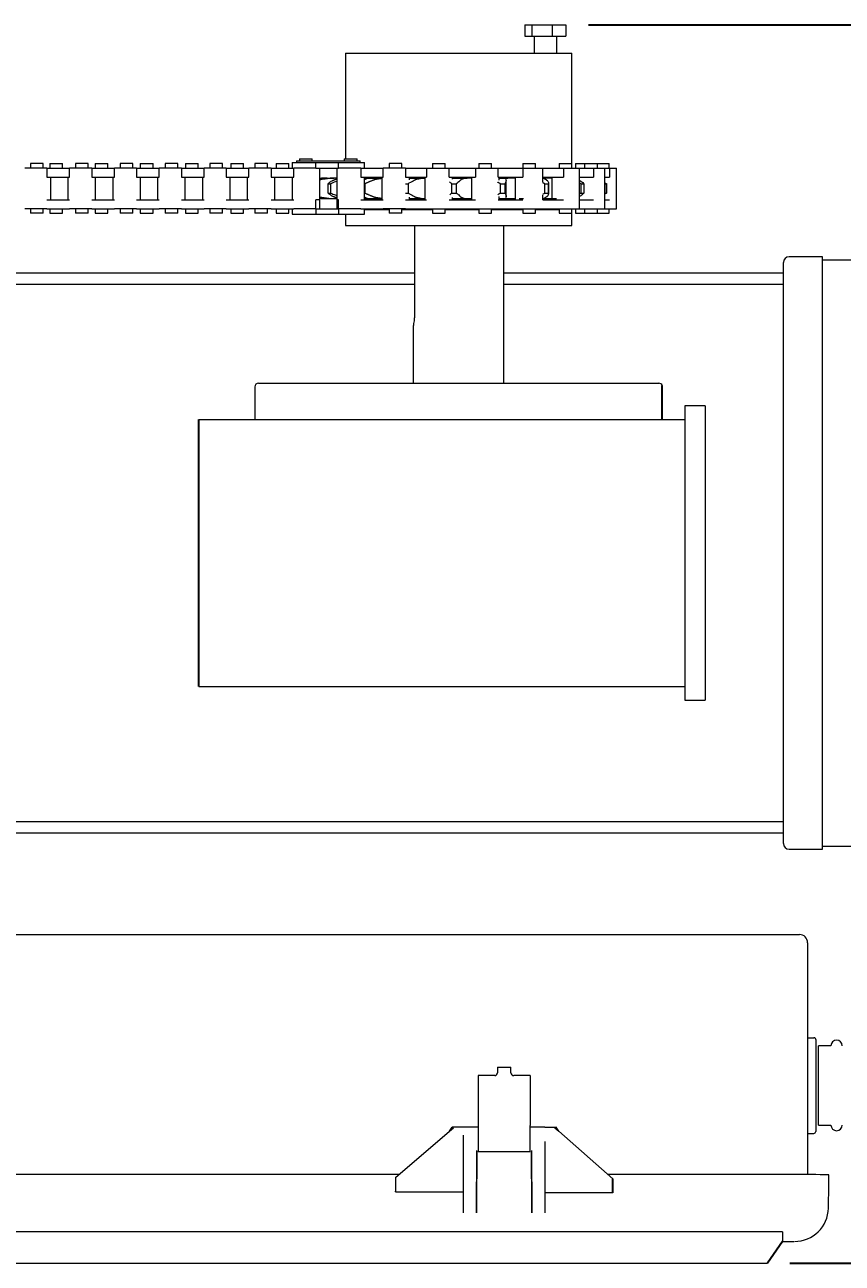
# Model space of a CAD drawing. Header units: inches. Extents: x 0.8 to 33.3, y 1.3 to 20.5.
# Drawn here: x 27.549 to 29.807, y 7.781 to 11.2 of the extents above; entities that cross this region are included whole.
import ezdxf

# ---------------------------------------------------------------- set-up
doc = ezdxf.new("R2010")
doc.units = ezdxf.units.IN
doc.header["$MEASUREMENT"] = 0
doc.header["$PDSIZE"] = -1
doc.layers.add('DIM', color=1, linetype='Continuous')
doc.styles.add('SLDTEXTSTYLE0', font='ARIAL.TTF', dxfattribs={"width": 0.7})
doc.dimstyles.new('SLDDIMSTYLE0', dxfattribs={"dimtxt": 0.15, "dimasz": 0.15, "dimexe": 0, "dimexo": 0.0625, "dimgap": 0.0375, "dimtad": 0, "dimtih": 1, "dimtoh": 1, "dimdec": 3, "dimlfac": 4, "dimrnd": 1e-09, "dimzin": 12, "dimdsep": 46, "dimtxsty": 'SLDTEXTSTYLE0', "dimsah": 1, "dimcen": 0.09, "dimadec": 0, "dimazin": 0, "dimtfac": 1, "dimtdec": 3, "dimtofl": 0, "dimtmove": 0, "dimatfit": 3, "dimfxl": 0, "dimtolj": 1, "dimtzin": 12, "dimarcsym": 0})

# ---------------------------------------------------------------- blocks, each defined once
blk = doc.blocks.new('*D29')
at = {"color": 0, "linetype": 'ByBlock', "lineweight": -2}
for p, q in [((29.1066, 11.1998), (33.065, 11.1998)), ((33.065, 11.0498), (33.065, 9.6055)), ((33.065, 7.9311), (33.065, 9.3753)), ((29.6629, 7.7811), (33.065, 7.7811))]:
    blk.add_line(p, q, dxfattribs=at)
at = {"color": 0, "linetype": 'ByBlock'}
for points in [[(33.065, 11.1998), (33.04, 11.0498), (33.09, 11.0498)], [(33.065, 7.7811), (33.04, 7.9311), (33.09, 7.9311)]]:
    blk.add_solid(points, dxfattribs=at)
at = {"layer": 'DEFPOINTS', "color": 0, "linetype": 'ByBlock'}
for p in [(29.0441, 11.1998), (29.6004, 7.7811)]:
    blk.add_point(p, dxfattribs=at)
at = {"color": 0, "linetype": 'ByBlock', "insert": (33.065, 9.4904), "char_height": 0.15, "attachment_point": 5, "style": 'SLDTEXTSTYLE0'}
blk.add_mtext('13 11/16', dxfattribs=at)

msp = doc.modelspace()

# ---------------------------------------------------------------- linework, layer by layer
at = {"color": 7, "linetype": 'Continuous', "lineweight": 15}
for p, q in [((28.930688, 11.199759), (28.930688, 11.168509)), ((28.930688, 11.199759), (28.949588, 11.199759)), ((28.949588, 11.199759), (28.949588, 11.168509)), ((28.949588, 11.199759), (29.006282, 11.199759)), ((29.006282, 11.199759), (29.006282, 11.168509)), ((29.006282, 11.199759), (29.044078, 11.199759)), ((29.044078, 11.199759), (29.044078, 11.168509)), ((28.930688, 11.168509), (28.949588, 11.168509)), ((28.949588, 11.168509), (29.006282, 11.168509)), ((29.006282, 11.168509), (29.044078, 11.168509)), ((28.434978, 11.121009), (29.059978, 11.121009)), ((27.610382, 10.804322), (27.549101, 10.804322)), ((27.600448, 10.816822), (27.565198, 10.816822)), ((27.610382, 10.804322), (27.610382, 10.779322)), ((27.610382, 10.804322), (27.672922, 10.804322)), ((27.618515, 10.816822), (27.634737, 10.816822)), ((27.634737, 10.816822), (27.653765, 10.816822)), ((27.672922, 10.779322), (27.672922, 10.804322)), ((27.734204, 10.804322), (27.672922, 10.804322)), ((27.72427, 10.816822), (27.68902, 10.816822)), ((27.734204, 10.804322), (27.734204, 10.779322)), ((27.734204, 10.804322), (27.796744, 10.804322)), ((27.743485, 10.816822), (27.759706, 10.816822)), ((27.759706, 10.816822), (27.778735, 10.816822)), ((27.796744, 10.779322), (27.796744, 10.804322)), ((27.858026, 10.804322), (27.796744, 10.804322)), ((27.848092, 10.816822), (27.812842, 10.816822)), ((27.858026, 10.804322), (27.858026, 10.779322)), ((27.858026, 10.804322), (27.920566, 10.804322)), ((27.868455, 10.816822), (27.884676, 10.816822)), ((27.884676, 10.816822), (27.903704, 10.816822)), ((27.920566, 10.779322), (27.920566, 10.804322)), ((27.981848, 10.804322), (27.920566, 10.804322)), ((27.971914, 10.816822), (27.936664, 10.816822)), ((27.981848, 10.804322), (27.981848, 10.779322)), ((27.981848, 10.804322), (28.044388, 10.804322)), ((27.993424, 10.816822), (28.009646, 10.816822)), ((28.009646, 10.816822), (28.028674, 10.816822)), ((28.044388, 10.779322), (28.044388, 10.804322)), ((28.10567, 10.804322), (28.044388, 10.804322)), ((28.095736, 10.816822), (28.060486, 10.816822)), ((28.10567, 10.804322), (28.10567, 10.779322)), ((28.10567, 10.804322), (28.16821, 10.804322)), ((28.118394, 10.816822), (28.134615, 10.816822)), ((28.134615, 10.816822), (28.153644, 10.816822)), ((28.16821, 10.779322), (28.16821, 10.804322)), ((28.229492, 10.804322), (28.16821, 10.804322)), ((28.219558, 10.816822), (28.184308, 10.816822)), ((28.229492, 10.804322), (28.229492, 10.779322)), ((28.229492, 10.804322), (28.292032, 10.804322)), ((28.243364, 10.816822), (28.259585, 10.816822)), ((28.259585, 10.816822), (28.278614, 10.816822)), ((28.287505, 10.819322), (28.350245, 10.819322)), ((28.292032, 10.779322), (28.292032, 10.804322)), ((28.353314, 10.804322), (28.292032, 10.804322)), ((28.300005, 10.824322), (28.322228, 10.824322)), ((28.30813, 10.829322), (28.323341, 10.829322)), ((28.322228, 10.824322), (28.44605, 10.824322)), ((28.323341, 10.829322), (28.34338, 10.829322)), ((28.350245, 10.819322), (28.418032, 10.819322)), ((28.353314, 10.804322), (28.353314, 10.819322)), ((28.353314, 10.804322), (28.415854, 10.804322)), ((28.415854, 10.804322), (28.415854, 10.819322)), ((28.477136, 10.804322), (28.415854, 10.804322)), ((28.418032, 10.819322), (28.487826, 10.819322)), ((28.431952, 10.829322), (28.447162, 10.829322)), ((28.44605, 10.824322), (28.475326, 10.824322)), ((28.447162, 10.829322), (28.467202, 10.829322)), ((28.477136, 10.804322), (28.477136, 10.779322)), ((28.477136, 10.804322), (28.539676, 10.804322)), ((28.539676, 10.779322), (28.539676, 10.804322)), ((28.600958, 10.804322), (28.539676, 10.804322)), ((28.591023, 10.816822), (28.555773, 10.816822)), ((28.600958, 10.804322), (28.600958, 10.779322)), ((28.600958, 10.804322), (28.658968, 10.804322)), ((28.658968, 10.804322), (28.658968, 10.779322)), ((28.658968, 10.804322), (28.721241, 10.804322)), ((28.675066, 10.816822), (28.691287, 10.816822)), ((28.691287, 10.816822), (28.710316, 10.816822)), ((28.721241, 10.779322), (28.721241, 10.804322)), ((28.721241, 10.804322), (28.793954, 10.804322)), ((28.793954, 10.804322), (28.793954, 10.779322)), ((28.793954, 10.804322), (28.8564, 10.804322)), ((28.803623, 10.816822), (28.825491, 10.816822)), ((28.825491, 10.816822), (28.838873, 10.816822)), ((28.8564, 10.779322), (28.8564, 10.804322)), ((28.8564, 10.804322), (28.924799, 10.804322)), ((28.924555, 10.816822), (28.951632, 10.816822)), ((28.924799, 10.804322), (28.924799, 10.779322)), ((28.924799, 10.804322), (28.9803, 10.804322)), ((28.951632, 10.816822), (28.959805, 10.816822)), ((28.9803, 10.779322), (28.9803, 10.804322)), ((28.9803, 10.804322), (29.037319, 10.804322)), ((29.025365, 10.816822), (29.056674, 10.816822)), ((29.037319, 10.804322), (29.037319, 10.779322)), ((29.037319, 10.804322), (29.08124, 10.804322)), ((29.056674, 10.816822), (29.060615, 10.816822)), ((29.070443, 10.816822), (29.095632, 10.816822)), ((29.08124, 10.804322), (29.119882, 10.804322)), ((29.095632, 10.816822), (29.129759, 10.816822)), ((29.119882, 10.804322), (29.119882, 10.779322)), ((29.119882, 10.804322), (29.151507, 10.804322)), ((29.129759, 10.816822), (29.130882, 10.816822)), ((29.130882, 10.816822), (29.163334, 10.816822)), ((29.151507, 10.804322), (29.163957, 10.804322)), ((29.163334, 10.816822), (29.163346, 10.816822)), ((29.163957, 10.804322), (29.163957, 10.779322)), ((29.163957, 10.804322), (29.183971, 10.804322)), ((27.610382, 10.779322), (27.672922, 10.779322)), ((27.734204, 10.779322), (27.796744, 10.779322)), ((27.858026, 10.779322), (27.920566, 10.779322)), ((27.981848, 10.779322), (28.044388, 10.779322)), ((28.10567, 10.779322), (28.16821, 10.779322)), ((28.229492, 10.779322), (28.292032, 10.779322)), ((28.377869, 10.776384), (28.378615, 10.776384)), ((28.384683, 10.776384), (28.378615, 10.776384)), ((28.384683, 10.776384), (28.403927, 10.776384)), ((28.411327, 10.776384), (28.403927, 10.776384)), ((28.477136, 10.779322), (28.539676, 10.779322)), ((28.495495, 10.776384), (28.487826, 10.776384)), ((28.495495, 10.776384), (28.535148, 10.776384)), ((28.600958, 10.779322), (28.658968, 10.779322)), ((28.611648, 10.776384), (28.655831, 10.776384)), ((28.721241, 10.779322), (28.793954, 10.779322)), ((28.730941, 10.776384), (28.770965, 10.776384)), ((28.782998, 10.776384), (28.770965, 10.776384)), ((28.8564, 10.779322), (28.924799, 10.779322)), ((28.859497, 10.776384), (28.8838, 10.776384)), ((28.90393, 10.776384), (28.8838, 10.776384)), ((28.9803, 10.779322), (29.037319, 10.779322)), ((28.98043, 10.776384), (28.983291, 10.776384)), ((29.00474, 10.776384), (28.983291, 10.776384)), ((29.08124, 10.779322), (29.119882, 10.779322)), ((29.151507, 10.779322), (29.163957, 10.779322)), ((28.38723, 10.760884), (28.394132, 10.760884)), ((28.38723, 10.735259), (28.38723, 10.760884)), ((28.38723, 10.735259), (28.394132, 10.735259)), ((28.394132, 10.760884), (28.394132, 10.735259)), ((28.488288, 10.760884), (28.488288, 10.735259)), ((28.600778, 10.760884), (28.607814, 10.760884)), ((28.600778, 10.735259), (28.607814, 10.735259)), ((28.607814, 10.760884), (28.607814, 10.735259)), ((28.728778, 10.760884), (28.741012, 10.760884)), ((28.728778, 10.735259), (28.728778, 10.760884)), ((28.728778, 10.735259), (28.741012, 10.735259)), ((28.741012, 10.760884), (28.741012, 10.735259)), ((28.863098, 10.760884), (28.874842, 10.760884)), ((28.863098, 10.735259), (28.863098, 10.760884)), ((28.863098, 10.735259), (28.874842, 10.735259)), ((28.874842, 10.760884), (28.874842, 10.735259)), ((28.986099, 10.760884), (28.996206, 10.760884)), ((28.986099, 10.735259), (28.986099, 10.760884)), ((28.986099, 10.735259), (28.996206, 10.735259)), ((28.996206, 10.760884), (28.996206, 10.735259)), ((29.085743, 10.760884), (29.093222, 10.760884)), ((29.085743, 10.735259), (29.085743, 10.760884)), ((29.085743, 10.735259), (29.093222, 10.735259)), ((29.093222, 10.760884), (29.093222, 10.735259)), ((29.152275, 10.760884), (29.156394, 10.760884)), ((29.152275, 10.735259), (29.152275, 10.760884)), ((29.152275, 10.735259), (29.156394, 10.735259)), ((29.156394, 10.760884), (29.156394, 10.735259)), ((27.610382, 10.716822), (27.672922, 10.716822)), ((27.734204, 10.716822), (27.796744, 10.716822)), ((27.858026, 10.716822), (27.920566, 10.716822)), ((27.981848, 10.716822), (28.044388, 10.716822)), ((28.10567, 10.716822), (28.16821, 10.716822)), ((28.229492, 10.716822), (28.292032, 10.716822)), ((28.353314, 10.691822), (28.353314, 10.716822)), ((28.364005, 10.716822), (28.353314, 10.716822)), ((28.378615, 10.719759), (28.384683, 10.719759)), ((28.384683, 10.719759), (28.403927, 10.719759)), ((28.403927, 10.719759), (28.411327, 10.719759)), ((28.415854, 10.716822), (28.411327, 10.716822)), ((28.415854, 10.691822), (28.415854, 10.716822)), ((28.477136, 10.716822), (28.539676, 10.716822)), ((28.487826, 10.719759), (28.495495, 10.719759)), ((28.495495, 10.719759), (28.535148, 10.719759)), ((28.600958, 10.716822), (28.658968, 10.716822)), ((28.611648, 10.719759), (28.655831, 10.719759)), ((28.721241, 10.716822), (28.793954, 10.716822)), ((28.730941, 10.719759), (28.770965, 10.719759)), ((28.770965, 10.719759), (28.782998, 10.719759)), ((28.8564, 10.716822), (28.924799, 10.716822)), ((28.859497, 10.719759), (28.8838, 10.719759)), ((28.8838, 10.719759), (28.90393, 10.719759)), ((28.915059, 10.719759), (28.926775, 10.719759)), ((28.98043, 10.719759), (28.983291, 10.719759)), ((28.98043, 10.716822), (29.037319, 10.716822)), ((28.983291, 10.719759), (29.00474, 10.719759)), ((29.007921, 10.719759), (29.017877, 10.719759)), ((29.08124, 10.716822), (29.119882, 10.716822)), ((29.151507, 10.716822), (29.163957, 10.716822)), ((27.610382, 10.691822), (27.549421, 10.691822)), ((27.600448, 10.679322), (27.565198, 10.679322)), ((27.610382, 10.691822), (27.672922, 10.691822)), ((27.618515, 10.679322), (27.634737, 10.679322)), ((27.634737, 10.679322), (27.653765, 10.679322)), ((27.734204, 10.691822), (27.672922, 10.691822)), ((27.72427, 10.679322), (27.68902, 10.679322)), ((27.734204, 10.691822), (27.796744, 10.691822)), ((27.743485, 10.679322), (27.759706, 10.679322)), ((27.759706, 10.679322), (27.778735, 10.679322)), ((27.858026, 10.691822), (27.796744, 10.691822)), ((27.848092, 10.679322), (27.812842, 10.679322)), ((27.858026, 10.691822), (27.920566, 10.691822)), ((27.868455, 10.679322), (27.884676, 10.679322)), ((27.884676, 10.679322), (27.903704, 10.679322)), ((27.981848, 10.691822), (27.920566, 10.691822)), ((27.971914, 10.679322), (27.936664, 10.679322)), ((27.981848, 10.691822), (28.044388, 10.691822)), ((27.993424, 10.679322), (28.009646, 10.679322)), ((28.009646, 10.679322), (28.028674, 10.679322)), ((28.10567, 10.691822), (28.044388, 10.691822)), ((28.095736, 10.679322), (28.060486, 10.679322)), ((28.10567, 10.691822), (28.16821, 10.691822)), ((28.118394, 10.679322), (28.134615, 10.679322)), ((28.134615, 10.679322), (28.153644, 10.679322)), ((28.229492, 10.691822), (28.16821, 10.691822)), ((28.219558, 10.679322), (28.184308, 10.679322)), ((28.229492, 10.691822), (28.292032, 10.691822)), ((28.243364, 10.679322), (28.259585, 10.679322)), ((28.259585, 10.679322), (28.278614, 10.679322)), ((28.287505, 10.676822), (28.353314, 10.676822)), ((28.353314, 10.691822), (28.292032, 10.691822)), ((28.353314, 10.691822), (28.353314, 10.676822)), ((28.353314, 10.691822), (28.415854, 10.691822)), ((28.353314, 10.676822), (28.415854, 10.676822)), ((28.415854, 10.691822), (28.415854, 10.676822)), ((28.477136, 10.691822), (28.415854, 10.691822)), ((28.415854, 10.676822), (28.487826, 10.676822)), ((28.477136, 10.691822), (28.539676, 10.691822)), ((28.487826, 10.689759), (28.555773, 10.689759)), ((28.487826, 10.689759), (28.555773, 10.689759)), ((28.600958, 10.691822), (28.539676, 10.691822)), ((28.591023, 10.679322), (28.555773, 10.679322)), ((28.591023, 10.689759), (28.675066, 10.689759)), ((28.591023, 10.689759), (28.675066, 10.689759)), ((28.600958, 10.691822), (28.658968, 10.691822)), ((28.658968, 10.691822), (28.689644, 10.691822)), ((28.675066, 10.679322), (28.691287, 10.679322)), ((28.689644, 10.691822), (28.721241, 10.691822)), ((28.691287, 10.679322), (28.710316, 10.679322)), ((28.710316, 10.689759), (28.803623, 10.689759)), ((28.710316, 10.689759), (28.803623, 10.689759)), ((28.721241, 10.691822), (28.793954, 10.691822)), ((28.793954, 10.691822), (28.830457, 10.691822)), ((28.803623, 10.679322), (28.825491, 10.679322)), ((28.825491, 10.679322), (28.838873, 10.679322)), ((28.830457, 10.691822), (28.8564, 10.691822)), ((28.838873, 10.689759), (28.924555, 10.689759)), ((28.838873, 10.689759), (28.924555, 10.689759)), ((28.854999, 10.691822), (28.924555, 10.691822)), ((28.924555, 10.691822), (28.962694, 10.691822)), ((28.924555, 10.679322), (28.951632, 10.679322)), ((28.951632, 10.679322), (28.959805, 10.679322)), ((28.959805, 10.689759), (29.025365, 10.689759)), ((28.959805, 10.689759), (29.025365, 10.689759)), ((28.962694, 10.691822), (28.9803, 10.691822)), ((28.98043, 10.691822), (29.037319, 10.691822)), ((29.025365, 10.679322), (29.056674, 10.679322)), ((29.037319, 10.691822), (29.072687, 10.691822)), ((29.056674, 10.679322), (29.060615, 10.679322)), ((29.070443, 10.679322), (29.095632, 10.679322)), ((29.072687, 10.691822), (29.08124, 10.691822)), ((29.08124, 10.691822), (29.1194, 10.691822)), ((29.095632, 10.679322), (29.129759, 10.679322)), ((29.1194, 10.691822), (29.149069, 10.691822)), ((29.129759, 10.679322), (29.130882, 10.679322)), ((29.130882, 10.679322), (29.163334, 10.679322)), ((29.149069, 10.691822), (29.151507, 10.691822)), ((29.151507, 10.691822), (29.163957, 10.691822)), ((29.163334, 10.679322), (29.163346, 10.679322)), ((29.163346, 10.691822), (29.183946, 10.691822)), ((29.183946, 10.691822), (29.183971, 10.691822)), ((28.434978, 10.646009), (29.059978, 10.646009)), ((28.626447, 10.397797), (28.626447, 10.646009)), ((29.644978, 8.93963), (29.644978, 10.543422)), ((29.752478, 8.924047), (29.752478, 10.559047)), ((28.626447, 10.513634), (24.439978, 10.513634)), ((29.644978, 10.513634), (28.872478, 10.513634)), ((24.439978, 10.483734), (28.626447, 10.483734)), ((28.872478, 10.483734), (29.644978, 10.483734)), ((28.194978, 10.210297), (29.300708, 10.210297)), ((29.372478, 10.147797), (29.372478, 10.110297)), ((29.428728, 10.147797), (29.428728, 9.335297)), ((28.029978, 10.110297), (29.372478, 10.110297)), ((29.372478, 10.110297), (29.372478, 9.963896)), ((29.372478, 9.963896), (29.372478, 9.519198)), ((29.372478, 9.519198), (29.372478, 9.372797)), ((28.029978, 9.372797), (29.372478, 9.372797)), ((29.372478, 9.372797), (29.372478, 9.335297)), ((29.644978, 8.999359), (24.377478, 8.999359)), ((24.377478, 8.969459), (29.644978, 8.969459)), ((25.595403, 8.688209), (29.689153, 8.688209)), ((29.711603, 8.665759), (29.711603, 8.660759)), ((29.711603, 8.660759), (29.711603, 8.0259)), ((29.711603, 8.403604), (29.729103, 8.403604)), ((29.734103, 8.398729), (29.734103, 8.148446)), ((29.741603, 8.162584), (29.741603, 8.381334)), ((28.854778, 8.321982), (28.892278, 8.321982)), ((28.854778, 8.321982), (28.854778, 8.311982)), ((28.854778, 8.311982), (28.854778, 8.306557)), ((28.892278, 8.311982), (28.892278, 8.321982)), ((28.892278, 8.306557), (28.892278, 8.311982)), ((28.801653, 8.299057), (28.801653, 8.176557)), ((28.847278, 8.299057), (28.801653, 8.299057)), ((28.945403, 8.299057), (28.899778, 8.299057)), ((28.945403, 8.299057), (28.945403, 8.176557)), ((28.801653, 8.176557), (28.801653, 8.161557)), ((28.945403, 8.176557), (28.945403, 8.161557)), ((28.573528, 8.017982), (28.722722, 8.145838)), ((28.722722, 8.145838), (28.729726, 8.156535)), ((28.722722, 8.145838), (28.73354, 8.155108)), ((28.761573, 8.156535), (28.729726, 8.156535)), ((28.801653, 8.161557), (28.801653, 8.089057)), ((28.945403, 8.089057), (28.945403, 8.161557)), ((28.985483, 8.156539), (29.017299, 8.156539)), ((29.01361, 8.155198), (29.013332, 8.155016)), ((29.023928, 8.145838), (29.013332, 8.155016)), ((29.013332, 8.155016), (29.01361, 8.155016)), ((29.01361, 8.155198), (29.01361, 8.155016)), ((29.01361, 8.155016), (29.024088, 8.145838)), ((29.024088, 8.145942), (29.017299, 8.156539)), ((29.024088, 8.145838), (29.023928, 8.145838)), ((29.024088, 8.145942), (29.173301, 8.014135)), ((29.024088, 8.145942), (29.024088, 8.145838)), ((29.734103, 8.148446), (29.734103, 8.144459)), ((28.761028, 8.116974), (28.761028, 8.134472)), ((28.761028, 8.104997), (28.761028, 8.116974)), ((28.761028, 7.920369), (28.761028, 8.104997)), ((28.986028, 8.116974), (28.986028, 8.104997)), ((28.986028, 8.104997), (28.986028, 7.920369)), ((28.796756, 7.920369), (28.798238, 8.092252)), ((28.798229, 8.090032), (28.797841, 8.045107)), ((28.948818, 8.092252), (28.9503, 7.920369)), ((28.949214, 8.045107), (28.948828, 8.089891)), ((28.797841, 8.045107), (28.797282, 7.980961)), ((28.949774, 7.980961), (28.949214, 8.045107)), ((28.582894, 8.026009), (26.67574, 8.026009)), ((28.573528, 8.017982), (28.573528, 7.979787)), ((29.673528, 8.026009), (29.159859, 8.026009)), ((29.770005, 7.997335), (29.770005, 8.02467)), ((28.573528, 7.978219), (28.573528, 7.979787)), ((28.573528, 7.978219), (28.761028, 7.978219)), ((29.173528, 7.975306), (28.986028, 7.975306)), ((29.768886, 7.933205), (29.770005, 7.997335)), ((29.642278, 7.868001), (25.642278, 7.868001)), ((29.642278, 7.868001), (29.642278, 7.841534)), ((29.641988, 7.841078), (29.673528, 7.841078))]:
    msp.add_line(p, q, dxfattribs=at)
for p, q in [((29.309978, 10.110297), (29.309978, 10.204047)), ((28.029978, 9.372797), (28.029978, 10.110297)), ((29.173528, 7.975306), (29.173301, 8.014135)), ((29.641988, 7.841078), (29.600419, 7.781069))]:
    msp.add_line(p, q)
for centre, radius, start, end in [((29.660603, 10.543422), 0.015625, 90, 180), ((28.194978, 10.200297), 0.01, 90, 180), ((29.300708, 10.200297), 0.01, 22.024313, 90), ((29.660603, 8.939672), 0.015625, 180, 270), ((29.689153, 8.665759), 0.02245, 0, 90), ((29.791603, 8.381334), 0.015625, 0, 180), ((28.847278, 8.306557), 0.0075, 270, 360), ((28.899778, 8.306557), 0.0075, 180, 270), ((29.729103, 8.144459), 0.005, 270, 0), ((29.791603, 8.162584), 0.015625, 180, 0), ((29.697641, 6.28786), 1.738316, 87.614141, 90.794799), ((29.675154, 7.934846), 0.093746, 269.997206, 358.99718)]:
    msp.add_arc(centre, radius, start, end, dxfattribs=at)
for centre, major_axis, ratio, start_param, end_param in [((28.70835, 8.125307), (0.025162, 0.029825), 0.37071228, 6.28067808, 6.54884852), ((29.038148, 8.125307), (-0.024516, 0.02991), 0.36923464, 6.02295944, 6.28522962), ((28.797296, 7.981296), (0.000818, 0.09375), 0.00012116, 1.57436602, 2.27823732), ((28.949759, 7.981296), (-0.000818, 0.09375), 0.00012116, 4.00494798, 4.70881929)]:
    msp.add_ellipse(centre, major_axis=major_axis, ratio=ratio, start_param=start_param, end_param=end_param, dxfattribs=at)
for points in [[(28.956133, 11.168509), (28.956133, 11.121009)], [(29.018633, 11.121009), (29.018633, 11.168509)], [(28.434978, 11.121009), (28.434978, 10.829322)], [(29.059978, 10.816822), (29.059978, 11.121009)], [(27.565198, 10.816822), (27.565198, 10.804322)], [(27.600448, 10.804322), (27.600448, 10.816822)], [(27.618515, 10.816822), (27.618515, 10.804322)], [(27.653765, 10.804322), (27.653765, 10.816822)], [(27.68902, 10.816822), (27.68902, 10.804322)], [(27.72427, 10.804322), (27.72427, 10.816822)], [(27.743485, 10.816822), (27.743485, 10.804322)], [(27.778735, 10.804322), (27.778735, 10.816822)], [(27.812842, 10.816822), (27.812842, 10.804322)], [(27.848092, 10.804322), (27.848092, 10.816822)], [(27.868455, 10.816822), (27.868455, 10.804322)], [(27.903704, 10.804322), (27.903704, 10.816822)], [(27.936664, 10.816822), (27.936664, 10.804322)], [(27.971914, 10.804322), (27.971914, 10.816822)], [(27.993424, 10.816822), (27.993424, 10.804322)], [(28.028674, 10.804322), (28.028674, 10.816822)], [(28.060486, 10.816822), (28.060486, 10.804322)], [(28.095736, 10.804322), (28.095736, 10.816822)], [(28.118394, 10.816822), (28.118394, 10.804322)], [(28.153644, 10.804322), (28.153644, 10.816822)], [(28.184308, 10.816822), (28.184308, 10.804322)], [(28.219558, 10.804322), (28.219558, 10.816822)], [(28.243364, 10.816822), (28.243364, 10.804322)], [(28.278614, 10.804322), (28.278614, 10.816822)], [(28.287505, 10.819322), (28.287505, 10.804322)], [(28.300005, 10.824322), (28.300005, 10.819322)], [(28.30813, 10.829322), (28.30813, 10.824322)], [(28.34338, 10.824322), (28.34338, 10.829322)], [(28.364005, 10.691822), (28.364005, 10.804322)], [(28.364005, 10.691822), (28.364005, 10.804322)], [(28.411327, 10.804322), (28.411327, 10.691822)], [(28.411327, 10.804322), (28.411327, 10.691822)], [(28.431952, 10.829322), (28.431952, 10.824322)], [(28.467202, 10.824322), (28.467202, 10.829322)], [(28.475326, 10.819322), (28.475326, 10.824322)], [(28.487826, 10.804322), (28.487826, 10.819322)], [(28.555773, 10.816822), (28.555773, 10.804322)], [(28.591023, 10.804322), (28.591023, 10.816822)], [(28.675066, 10.816822), (28.675066, 10.804322)], [(28.710316, 10.804322), (28.710316, 10.816822)], [(28.803623, 10.816822), (28.803623, 10.804322)], [(28.838873, 10.804322), (28.838873, 10.816822)], [(28.924555, 10.816822), (28.924555, 10.804322)], [(28.959805, 10.804322), (28.959805, 10.816822)], [(29.025365, 10.816822), (29.025365, 10.804322)], [(29.060615, 10.804322), (29.060615, 10.816822)], [(29.070443, 10.816822), (29.070443, 10.804322)], [(29.08124, 10.691822), (29.08124, 10.804322)], [(29.095632, 10.816822), (29.095632, 10.804322)], [(29.130882, 10.804322), (29.130882, 10.816822)], [(29.151507, 10.691822), (29.151507, 10.804322)], [(29.163346, 10.804322), (29.163346, 10.816822)], [(29.183971, 10.691822), (29.183971, 10.804322)], [(27.621073, 10.716822), (27.621073, 10.779322)], [(27.668395, 10.779322), (27.668395, 10.716822)], [(27.744895, 10.716822), (27.744895, 10.779322)], [(27.792217, 10.779322), (27.792217, 10.716822)], [(27.868717, 10.716822), (27.868717, 10.779322)], [(27.916039, 10.779322), (27.916039, 10.716822)], [(27.992539, 10.716822), (27.992539, 10.779322)], [(28.039861, 10.779322), (28.039861, 10.716822)], [(28.116361, 10.716822), (28.116361, 10.779322)], [(28.163683, 10.779322), (28.163683, 10.716822)], [(28.240183, 10.716822), (28.240183, 10.779322)], [(28.287505, 10.779322), (28.287505, 10.716822)], [(28.287505, 10.779322), (28.287505, 10.716822)], [(28.362688, 10.773483), (28.378821, 10.776187)], [(28.371015, 10.776187), (28.364005, 10.775177)], [(28.368525, 10.77268), (28.364005, 10.771472)], [(28.394877, 10.776187), (28.368525, 10.77268)], [(28.378821, 10.776187), (28.384683, 10.776384)], [(28.399813, 10.770144), (28.406155, 10.77268)], [(28.406155, 10.77268), (28.411327, 10.773898)], [(28.487823, 10.77268), (28.495234, 10.776187)], [(28.487826, 10.716822), (28.487826, 10.779322)], [(28.487826, 10.716822), (28.487826, 10.779322)], [(28.510307, 10.770144), (28.488288, 10.760884)], [(28.495234, 10.776187), (28.495393, 10.776307)], [(28.517739, 10.77268), (28.510307, 10.770144)], [(28.535148, 10.77537), (28.517739, 10.77268)], [(28.535148, 10.779322), (28.535148, 10.716822)], [(28.611648, 10.772072), (28.611648, 10.779322)], [(28.630497, 10.77268), (28.625258, 10.770144)], [(28.647878, 10.776187), (28.630497, 10.77268)], [(28.654441, 10.779322), (28.654441, 10.716822)], [(28.730941, 10.773638), (28.730941, 10.779322)], [(28.754706, 10.77268), (28.752172, 10.770144)], [(28.765073, 10.776187), (28.754706, 10.77268)], [(28.782998, 10.779322), (28.782998, 10.716822)], [(28.859497, 10.770518), (28.859497, 10.779322)], [(28.878595, 10.773262), (28.878207, 10.77268)], [(28.878207, 10.77268), (28.878627, 10.770144)], [(28.878688, 10.725999), (28.878688, 10.769132)], [(28.90393, 10.779322), (28.90393, 10.716822)], [(28.98043, 10.76655), (28.98043, 10.779322)], [(28.982991, 10.776187), (28.988912, 10.77268)], [(28.988912, 10.77268), (28.992244, 10.770144)], [(29.00474, 10.779322), (29.00474, 10.716822)], [(29.08124, 10.770428), (29.081901, 10.770144)], [(28.488288, 10.735259), (28.510307, 10.725999)], [(28.863098, 10.760884), (28.8557, 10.764912)], [(28.986099, 10.760884), (28.979556, 10.763794)], [(28.996249, 10.734329), (28.996249, 10.761855)], [(29.085743, 10.760884), (29.08124, 10.762691)], [(29.156394, 10.735259), (29.151507, 10.732268)], [(28.378821, 10.719957), (28.362688, 10.72266)], [(28.364005, 10.724671), (28.368525, 10.723463)], [(28.364005, 10.720966), (28.371015, 10.719957)], [(28.364005, 10.691822), (28.364005, 10.716822)], [(28.368525, 10.723463), (28.394877, 10.719957)], [(28.371015, 10.719957), (28.378615, 10.719759)], [(28.394877, 10.719957), (28.403927, 10.719759)], [(28.406155, 10.723463), (28.399813, 10.725999)], [(28.411327, 10.722245), (28.406155, 10.723463)], [(28.411327, 10.716822), (28.411327, 10.691822)], [(28.495234, 10.719957), (28.487823, 10.723463)], [(28.510307, 10.725999), (28.517739, 10.723463)], [(28.517739, 10.723463), (28.535148, 10.720773)], [(28.611648, 10.716822), (28.611648, 10.724071)], [(28.625258, 10.725999), (28.630497, 10.723463)], [(28.630497, 10.723463), (28.647878, 10.719957)], [(28.647878, 10.719957), (28.655831, 10.719759)], [(28.730941, 10.716822), (28.730941, 10.722505)], [(28.752172, 10.725999), (28.754706, 10.723463)], [(28.754706, 10.723463), (28.765073, 10.719957)], [(28.765073, 10.719957), (28.770965, 10.719759)], [(28.859497, 10.716822), (28.859497, 10.725625)], [(28.878627, 10.725999), (28.878207, 10.723463)], [(28.878207, 10.723463), (28.878595, 10.722881)], [(28.880545, 10.719957), (28.8838, 10.719759)], [(28.98043, 10.716822), (28.98043, 10.729593)], [(28.988912, 10.723463), (28.982991, 10.719957)], [(28.982991, 10.719957), (28.983104, 10.719883)], [(28.992244, 10.725999), (28.988912, 10.723463)], [(29.081901, 10.725999), (29.08124, 10.725715)], [(27.565198, 10.691822), (27.565198, 10.679322)], [(27.600448, 10.679322), (27.600448, 10.691822)], [(27.618515, 10.691822), (27.618515, 10.679322)], [(27.653765, 10.679322), (27.653765, 10.691822)], [(27.68902, 10.691822), (27.68902, 10.679322)], [(27.72427, 10.679322), (27.72427, 10.691822)], [(27.743485, 10.691822), (27.743485, 10.679322)], [(27.778735, 10.679322), (27.778735, 10.691822)], [(27.812842, 10.691822), (27.812842, 10.679322)], [(27.848092, 10.679322), (27.848092, 10.691822)], [(27.868455, 10.691822), (27.868455, 10.679322)], [(27.903704, 10.679322), (27.903704, 10.691822)], [(27.936664, 10.691822), (27.936664, 10.679322)], [(27.971914, 10.679322), (27.971914, 10.691822)], [(27.993424, 10.691822), (27.993424, 10.679322)], [(28.028674, 10.679322), (28.028674, 10.691822)], [(28.060486, 10.691822), (28.060486, 10.679322)], [(28.095736, 10.679322), (28.095736, 10.691822)], [(28.118394, 10.691822), (28.118394, 10.679322)], [(28.153644, 10.679322), (28.153644, 10.691822)], [(28.184308, 10.691822), (28.184308, 10.679322)], [(28.219558, 10.679322), (28.219558, 10.691822)], [(28.243364, 10.691822), (28.243364, 10.679322)], [(28.278614, 10.679322), (28.278614, 10.691822)], [(28.287505, 10.691822), (28.287505, 10.676822)], [(28.434978, 10.676822), (28.434978, 10.646009)], [(28.487826, 10.676822), (28.487826, 10.691822)], [(28.555773, 10.691822), (28.555773, 10.679322)], [(28.591023, 10.679322), (28.591023, 10.691822)], [(28.675066, 10.691822), (28.675066, 10.679322)], [(28.710316, 10.679322), (28.710316, 10.691822)], [(28.803623, 10.691822), (28.803623, 10.679322)], [(28.838873, 10.679322), (28.838873, 10.691822)], [(28.924555, 10.691822), (28.924555, 10.679322)], [(28.959805, 10.679322), (28.959805, 10.691822)], [(29.025365, 10.691822), (29.025365, 10.679322)], [(29.059978, 10.646009), (29.059978, 10.679322)], [(29.060615, 10.679322), (29.060615, 10.691822)], [(29.070443, 10.691822), (29.070443, 10.679322)], [(29.095632, 10.691822), (29.095632, 10.679322)], [(29.130882, 10.679322), (29.130882, 10.691822)], [(29.163346, 10.679322), (29.163346, 10.691822)], [(28.872478, 10.210297), (28.872478, 10.646009)], [(29.752478, 10.559047), (29.660603, 10.559047)], [(30.221228, 10.550297), (29.752478, 10.550297)], [(28.622478, 10.366916), (28.622478, 10.210297)], [(28.184978, 10.200297), (28.184978, 10.110297)], [(29.428728, 10.147797), (29.372478, 10.147797)], [(29.372478, 9.335297), (29.428728, 9.335297)], [(29.660603, 8.924047), (29.752478, 8.924047)], [(29.752478, 8.932797), (30.221228, 8.932797)], [(29.775978, 8.381334), (29.741603, 8.381334)], [(28.801653, 8.156556), (28.761573, 8.156556)], [(28.985482, 8.156556), (28.945403, 8.156556)], [(29.711603, 8.139459), (29.729103, 8.139459)], [(29.741603, 8.162584), (29.775978, 8.162584)], [(28.801653, 8.089057), (28.945403, 8.089057)], [(25.684136, 7.781069), (29.600419, 7.781069)]]:
    msp.add_open_spline(points, degree=1, dxfattribs=at)
for points, knots in [([(28.378615, 10.776384), (28.377542, 10.77638), (28.375197, 10.77637), (28.372485, 10.776251), (28.371015, 10.776187)], [0, 0, 0, 0, 0.45777901, 1, 1, 1, 1]), ([(28.38723, 10.760884), (28.388839, 10.762657), (28.391932, 10.766064), (28.397258, 10.768821), (28.399813, 10.770144)], [0, 0, 0, 0, 0.52023172, 1, 1, 1, 1]), ([(28.403927, 10.776384), (28.402594, 10.77638), (28.399682, 10.77637), (28.396566, 10.776251), (28.394877, 10.776187)], [0, 0, 0, 0, 0.45781618, 1, 1, 1, 1]), ([(28.625258, 10.770144), (28.620613, 10.767603), (28.615334, 10.764714), (28.60862, 10.761295), (28.607814, 10.760884)], [0, 0, 0, 0, 0.87991287, 1, 1, 1, 1]), ([(28.655831, 10.776384), (28.654538, 10.77638), (28.651715, 10.77637), (28.649227, 10.776251), (28.647878, 10.776187)], [0, 0, 0, 0, 0.45777106, 1, 1, 1, 1]), ([(28.752172, 10.770144), (28.749522, 10.767581), (28.746534, 10.76469), (28.741573, 10.761271), (28.741012, 10.760884)], [0, 0, 0, 0, 0.88695226, 1, 1, 1, 1]), ([(28.770965, 10.776384), (28.769955, 10.77638), (28.767748, 10.77637), (28.766013, 10.776251), (28.765073, 10.776187)], [0, 0, 0, 0, 0.45777892, 1, 1, 1, 1]), ([(28.878627, 10.770144), (28.878272, 10.767581), (28.877871, 10.76469), (28.87515, 10.761271), (28.874842, 10.760884)], [0, 0, 0, 0, 0.88694074, 1, 1, 1, 1]), ([(28.8838, 10.776384), (28.883171, 10.77638), (28.881797, 10.77637), (28.880985, 10.776251), (28.880545, 10.776187)], [0, 0, 0, 0, 0.45780133, 1, 1, 1, 1]), ([(28.983291, 10.776384), (28.983105, 10.77638), (28.982698, 10.77637), (28.982888, 10.776251), (28.982991, 10.776187)], [0, 0, 0, 0, 0.45778114, 1, 1, 1, 1]), ([(28.992244, 10.770144), (28.994218, 10.767581), (28.996444, 10.76469), (28.99623, 10.761271), (28.996206, 10.760884)], [0, 0, 0, 0, 0.886928598, 1, 1, 1, 1]), ([(29.081901, 10.770144), (29.08602, 10.767575), (29.090653, 10.764684), (29.092965, 10.761264), (29.093222, 10.760884)], [0, 0, 0, 0, 0.88878511, 1, 1, 1, 1]), ([(28.399813, 10.725999), (28.395345, 10.728563), (28.390307, 10.731453), (28.387543, 10.734873), (28.38723, 10.735259)], [0, 0, 0, 0, 0.88695604, 1, 1, 1, 1]), ([(28.411327, 10.767434), (28.406516, 10.765723), (28.400784, 10.763683), (28.395053, 10.761272), (28.394132, 10.760884)], [0, 0, 0, 0, 0.83928698, 1, 1, 1, 1]), ([(28.394132, 10.735259), (28.398419, 10.733461), (28.404198, 10.731038), (28.409863, 10.72907), (28.411327, 10.728562)], [0, 0, 0, 0, 0.741664353, 1, 1, 1, 1]), ([(28.607814, 10.735259), (28.612947, 10.732586), (28.619437, 10.729206), (28.624251, 10.726554), (28.625258, 10.725999)], [0, 0, 0, 0, 0.79090331, 1, 1, 1, 1]), ([(28.728778, 10.760884), (28.726522, 10.762648), (28.72422, 10.764448), (28.722503, 10.766093), (28.722469, 10.766126)], [0, 0, 0, 0, 0.97976538, 1, 1, 1, 1]), ([(28.723327, 10.730285), (28.72441, 10.7315), (28.725786, 10.733045), (28.728253, 10.73487), (28.728778, 10.735259)], [0, 0, 0, 0, 0.7871172, 1, 1, 1, 1]), ([(28.741012, 10.735259), (28.743483, 10.733486), (28.748233, 10.730079), (28.750895, 10.727322), (28.752172, 10.725999)], [0, 0, 0, 0, 0.52023201, 1, 1, 1, 1]), ([(28.856293, 10.731462), (28.857733, 10.732306), (28.859736, 10.733481), (28.86236, 10.734869), (28.863098, 10.735259)], [0, 0, 0, 0, 0.71901962, 1, 1, 1, 1]), ([(28.874842, 10.735259), (28.876112, 10.733486), (28.878554, 10.730079), (28.878603, 10.727322), (28.878627, 10.725999)], [0, 0, 0, 0, 0.52023537, 1, 1, 1, 1]), ([(28.979826, 10.732512), (28.981023, 10.733024), (28.982996, 10.73387), (28.985223, 10.734867), (28.986099, 10.735259)], [0, 0, 0, 0, 0.60680688, 1, 1, 1, 1]), ([(28.996206, 10.735259), (28.996151, 10.733486), (28.996044, 10.730079), (28.993476, 10.727322), (28.992244, 10.725999)], [0, 0, 0, 0, 0.52023287, 1, 1, 1, 1]), ([(29.08124, 10.733449), (29.081845, 10.733673), (29.083332, 10.734224), (29.084845, 10.734874), (29.085743, 10.735259)], [0, 0, 0, 0, 0.40673634, 1, 1, 1, 1]), ([(29.093222, 10.735259), (29.09154, 10.73316), (29.088817, 10.729761), (29.083815, 10.72704), (29.081901, 10.725999)], [0, 0, 0, 0, 0.61748926, 1, 1, 1, 1]), ([(29.151507, 10.763703), (29.152698, 10.763157), (29.154594, 10.762289), (29.155906, 10.761265), (29.156394, 10.760884)], [0, 0, 0, 0, 0.62802764, 1, 1, 1, 1]), ([(28.384683, 10.719759), (28.3839, 10.719764), (28.38219, 10.719773), (28.380005, 10.719892), (28.378821, 10.719957)], [0, 0, 0, 0, 0.45780044, 1, 1, 1, 1]), ([(28.495495, 10.719759), (28.495596, 10.719764), (28.495816, 10.719773), (28.495439, 10.719892), (28.495234, 10.719957)], [0, 0, 0, 0, 0.457749, 1, 1, 1, 1]), ([(28.622569, 10.366916), (28.622575, 10.366937), (28.622589, 10.366987), (28.623593, 10.371134), (28.624947, 10.378194), (28.626182, 10.387448), (28.626359, 10.394346), (28.626447, 10.397797)], [0, 0, 0, 0, 0.14826395, 0.36544082, 0.57968687, 0.78976268, 1, 1, 1, 1]), ([(29.734103, 8.398729), (29.734103, 8.398754), (29.734101, 8.399136), (29.733981, 8.40006), (29.733393, 8.401412), (29.732254, 8.402624), (29.730771, 8.403445), (29.729659, 8.403551), (29.729103, 8.403604)], [0, 0, 0, 0, 0.00968355, 0.15131501, 0.36627207, 0.57840441, 0.7891727, 1, 1, 1, 1])]:
    msp.add_open_spline(points, degree=3, knots=knots, dxfattribs=at)

# ---------------------------------------------------------------- dimensions: what is measured, and where the dimension line sits
at = {"layer": 'DIM'}
dim = msp.add_linear_dim(base=(33.064978, 7.781069), p1=(29.044078, 11.199759), p2=(29.600419, 7.781069), angle=90, dimstyle='SLDDIMSTYLE0', override={"dimdec": 4, "dimlunit": 5, "dimfrac": 2}, dxfattribs=at)
dim.commit()
dim.dimension.update_dxf_attribs({"geometry": '*D29', "text_midpoint": (33.064978, 9.490414)})

doc.saveas('drawing.dxf')
